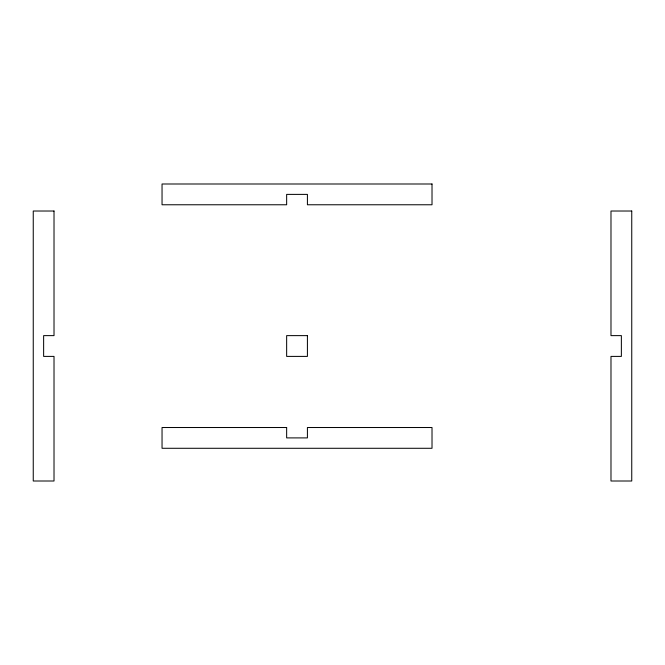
<?xml version="1.0" encoding="UTF-8"?>
<svg xmlns="http://www.w3.org/2000/svg" width="665" height="665" viewBox="0 0 665 665"><rect width="100%" height="100%" fill="white"/><g stroke="black" fill="none" stroke-linecap="round" stroke-linejoin="round"><path stroke-width="1" d="M432.017 183.997L162.044 183.997L162.044 204.77L286.648 204.77L286.648 194.388L307.413 194.388L307.413 204.77L432.017 204.77L432.017 183.997M54.015 211.021L33.25 211.021L33.25 481.003L54.015 481.003L54.015 356.398L43.632 356.398L43.632 335.625L54.015 335.625L54.015 211.021M631.75 211.021L610.985 211.021L610.985 335.625L621.368 335.625L621.368 356.398L610.985 356.398L610.985 481.003L631.75 481.003L631.75 211.021M307.413 335.625L286.648 335.625L286.648 356.398L307.413 356.398L307.413 335.625M286.648 427.52L162.044 427.52L162.044 448.285L432.017 448.285L432.017 427.52L307.413 427.52L307.413 437.902L286.648 437.902L286.648 427.52"/></g></svg>
